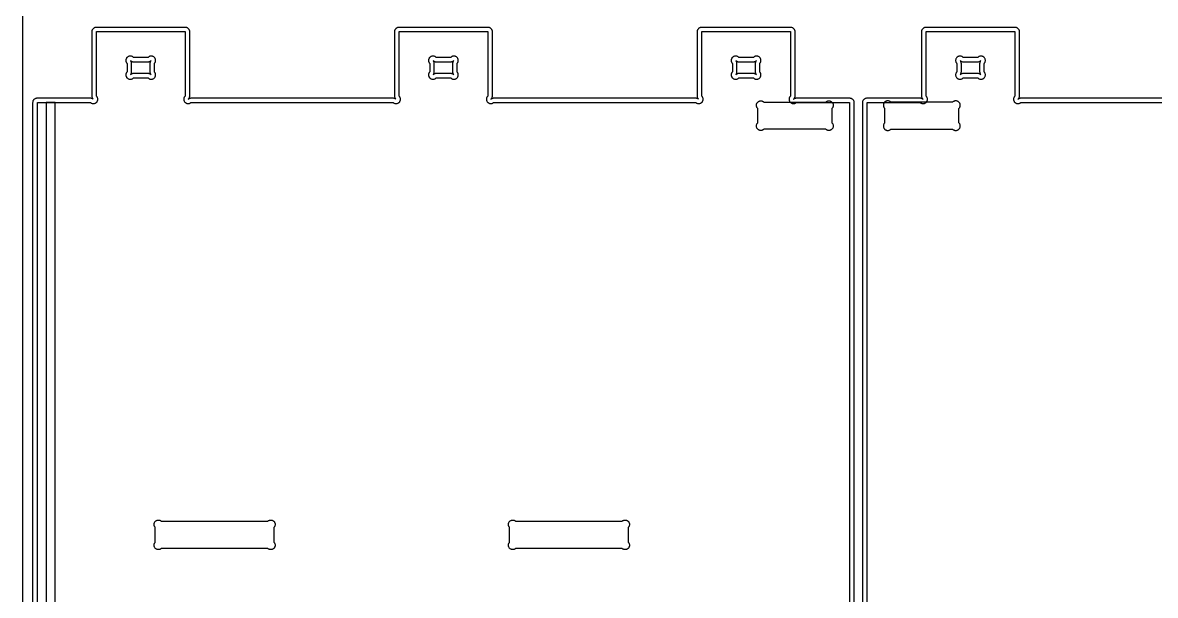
# Model space of a CAD drawing. Header units: millimetres. Extents: x 0 to 8220, y 0 to 2502.
# Drawn here: x 0 to 767, y 1558 to 1946 of the extents above; entities that cross this region are included whole.
import ezdxf

# ---------------------------------------------------------------- set-up
doc = ezdxf.new("R2010")
doc.units = ezdxf.units.MM
for name, color, linetype in [('CAJA_9_5MM', 3, 'Continuous'), ('CALADO_INTERIOR', 5, 'Continuous'), ('CORTE_EXT', 1, 'Continuous'), ('HOJA', 8, 'Continuous'), ('RANURA_8MM', 4, 'Continuous'), ('TRAYECTORIA_EXT_FRESA6', 11, 'Continuous'), ('TRAYECTORIA_INT_FRESA6', 150, 'Continuous')]:
    doc.layers.add(name, color=color, linetype=linetype)

msp = doc.modelspace()

# ---------------------------------------------------------------- linework, layer by layer
at = {"layer": 'CAJA_9_5MM'}
for points in [[(501.87, 1873.65), (501.64, 1873.48), (501.39, 1873.33), (501.12, 1873.2), (500.84, 1873.1), (500.56, 1873.03), (500.27, 1872.99), (499.97, 1872.97), (499.68, 1872.99), (499.39, 1873.03), (499.1, 1873.1), (498.82, 1873.2), (498.56, 1873.33), (498.3, 1873.48), (498.07, 1873.65), (497.85, 1873.85), (497.65, 1874.07), (497.48, 1874.3), (497.33, 1874.56), (497.2, 1874.82), (497.1, 1875.1), (497.03, 1875.39), (496.99, 1875.68), (496.97, 1875.97), (496.99, 1876.27), (497.03, 1876.56), (497.1, 1876.84), (497.2, 1877.12), (497.33, 1877.39), (497.48, 1877.64), (497.65, 1877.87), (497.85, 1878.09), (497.85, 1887.91), (497.65, 1888.13), (497.48, 1888.36), (497.33, 1888.61), (497.2, 1888.88), (497.1, 1889.16), (497.03, 1889.44), (496.99, 1889.73), (496.97, 1890.03), (496.99, 1890.32), (497.03, 1890.61), (497.1, 1890.9), (497.2, 1891.18), (497.33, 1891.44), (497.48, 1891.7), (497.65, 1891.93), (497.85, 1892.15), (498.07, 1892.35), (498.3, 1892.52), (498.56, 1892.67), (498.82, 1892.8), (499.1, 1892.9), (499.39, 1892.97), (499.68, 1893.01), (499.97, 1893.03), (500.27, 1893.01), (500.56, 1892.97), (500.84, 1892.9), (501.12, 1892.8), (501.39, 1892.67), (501.64, 1892.52), (501.87, 1892.35), (502.09, 1892.15), (543.91, 1892.15), (544.13, 1892.35), (544.36, 1892.52), (544.61, 1892.67), (544.88, 1892.8), (545.16, 1892.9), (545.44, 1892.97), (545.73, 1893.01), (546.03, 1893.03), (546.32, 1893.01), (546.61, 1892.97), (546.9, 1892.9), (547.18, 1892.8), (547.44, 1892.67), (547.7, 1892.52), (547.93, 1892.35), (548.15, 1892.15), (548.35, 1891.93), (548.52, 1891.7), (548.67, 1891.44), (548.8, 1891.18), (548.9, 1890.9), (548.97, 1890.61), (549.01, 1890.32), (549.03, 1890.03), (549.01, 1889.73), (548.97, 1889.44), (548.9, 1889.16), (548.8, 1888.88), (548.67, 1888.61), (548.52, 1888.36), (548.35, 1888.13), (548.15, 1887.91), (548.15, 1878.09), (548.35, 1877.87), (548.52, 1877.64), (548.67, 1877.39), (548.8, 1877.12), (548.9, 1876.84), (548.97, 1876.56), (549.01, 1876.27), (549.03, 1875.97), (549.01, 1875.68), (548.97, 1875.39), (548.9, 1875.1), (548.8, 1874.82), (548.67, 1874.56), (548.52, 1874.3), (548.35, 1874.07), (548.15, 1873.85), (547.93, 1873.65), (547.7, 1873.48), (547.44, 1873.33), (547.18, 1873.2), (546.9, 1873.1), (546.61, 1873.03), (546.32, 1872.99), (546.03, 1872.97), (545.73, 1872.99), (545.44, 1873.03), (545.16, 1873.1), (544.88, 1873.2), (544.61, 1873.33), (544.36, 1873.48), (544.13, 1873.65), (543.91, 1873.85), (502.09, 1873.85)], [(630.13, 1873.65), (630.36, 1873.48), (630.61, 1873.33), (630.88, 1873.2), (631.16, 1873.1), (631.44, 1873.03), (631.73, 1872.99), (632.03, 1872.97), (632.32, 1872.99), (632.61, 1873.03), (632.9, 1873.1), (633.18, 1873.2), (633.44, 1873.33), (633.7, 1873.48), (633.93, 1873.65), (634.15, 1873.85), (634.35, 1874.07), (634.52, 1874.3), (634.67, 1874.56), (634.8, 1874.82), (634.9, 1875.1), (634.97, 1875.39), (635.01, 1875.68), (635.03, 1875.97), (635.01, 1876.27), (634.97, 1876.56), (634.9, 1876.84), (634.8, 1877.12), (634.67, 1877.39), (634.52, 1877.64), (634.35, 1877.87), (634.15, 1878.09), (634.15, 1887.91), (634.35, 1888.13), (634.52, 1888.36), (634.67, 1888.61), (634.8, 1888.88), (634.9, 1889.16), (634.97, 1889.44), (635.01, 1889.73), (635.03, 1890.03), (635.01, 1890.32), (634.97, 1890.61), (634.9, 1890.9), (634.8, 1891.18), (634.67, 1891.44), (634.52, 1891.7), (634.35, 1891.93), (634.15, 1892.15), (633.93, 1892.35), (633.7, 1892.52), (633.44, 1892.67), (633.18, 1892.8), (632.9, 1892.9), (632.61, 1892.97), (632.32, 1893.01), (632.03, 1893.03), (631.73, 1893.01), (631.44, 1892.97), (631.16, 1892.9), (630.88, 1892.8), (630.61, 1892.67), (630.36, 1892.52), (630.13, 1892.35), (629.91, 1892.15), (588.09, 1892.15), (587.87, 1892.35), (587.64, 1892.52), (587.39, 1892.67), (587.12, 1892.8), (586.84, 1892.9), (586.56, 1892.97), (586.27, 1893.01), (585.97, 1893.03), (585.68, 1893.01), (585.39, 1892.97), (585.1, 1892.9), (584.82, 1892.8), (584.56, 1892.67), (584.3, 1892.52), (584.07, 1892.35), (583.85, 1892.15), (583.65, 1891.93), (583.48, 1891.7), (583.33, 1891.44), (583.2, 1891.18), (583.1, 1890.9), (583.03, 1890.61), (582.99, 1890.32), (582.97, 1890.03), (582.99, 1889.73), (583.03, 1889.44), (583.1, 1889.16), (583.2, 1888.88), (583.33, 1888.61), (583.48, 1888.36), (583.65, 1888.13), (583.85, 1887.91), (583.85, 1878.09), (583.65, 1877.87), (583.48, 1877.64), (583.33, 1877.39), (583.2, 1877.12), (583.1, 1876.84), (583.03, 1876.56), (582.99, 1876.27), (582.97, 1875.97), (582.99, 1875.68), (583.03, 1875.39), (583.1, 1875.1), (583.2, 1874.82), (583.33, 1874.56), (583.48, 1874.3), (583.65, 1874.07), (583.85, 1873.85), (584.07, 1873.65), (584.3, 1873.48), (584.56, 1873.33), (584.82, 1873.2), (585.1, 1873.1), (585.39, 1873.03), (585.68, 1872.99), (585.97, 1872.97), (586.27, 1872.99), (586.56, 1873.03), (586.84, 1873.1), (587.12, 1873.2), (587.39, 1873.33), (587.64, 1873.48), (587.87, 1873.65), (588.09, 1873.85), (629.91, 1873.85)], [(93.87, 1589.65), (93.64, 1589.48), (93.39, 1589.33), (93.12, 1589.2), (92.84, 1589.1), (92.56, 1589.03), (92.27, 1588.99), (91.97, 1588.97), (91.68, 1588.99), (91.39, 1589.03), (91.1, 1589.1), (90.82, 1589.2), (90.56, 1589.33), (90.3, 1589.48), (90.07, 1589.65), (89.85, 1589.85), (89.65, 1590.07), (89.48, 1590.3), (89.33, 1590.56), (89.2, 1590.82), (89.1, 1591.1), (89.03, 1591.39), (88.99, 1591.68), (88.97, 1591.97), (88.99, 1592.27), (89.03, 1592.56), (89.1, 1592.84), (89.2, 1593.12), (89.33, 1593.39), (89.48, 1593.64), (89.65, 1593.87), (89.85, 1594.09), (89.85, 1603.91), (89.65, 1604.13), (89.48, 1604.36), (89.33, 1604.61), (89.2, 1604.88), (89.1, 1605.16), (89.03, 1605.44), (88.99, 1605.73), (88.97, 1606.03), (88.99, 1606.32), (89.03, 1606.61), (89.1, 1606.9), (89.2, 1607.18), (89.33, 1607.44), (89.48, 1607.7), (89.65, 1607.93), (89.85, 1608.15), (90.07, 1608.35), (90.3, 1608.52), (90.56, 1608.67), (90.82, 1608.8), (91.1, 1608.9), (91.39, 1608.97), (91.68, 1609.01), (91.97, 1609.03), (92.27, 1609.01), (92.56, 1608.97), (92.84, 1608.9), (93.12, 1608.8), (93.39, 1608.67), (93.64, 1608.52), (93.87, 1608.35), (94.09, 1608.15), (165.91, 1608.15), (166.13, 1608.35), (166.36, 1608.52), (166.61, 1608.67), (166.88, 1608.8), (167.16, 1608.9), (167.44, 1608.97), (167.73, 1609.01), (168.03, 1609.03), (168.32, 1609.01), (168.61, 1608.97), (168.9, 1608.9), (169.18, 1608.8), (169.44, 1608.67), (169.7, 1608.52), (169.93, 1608.35), (170.15, 1608.15), (170.35, 1607.93), (170.52, 1607.7), (170.67, 1607.44), (170.8, 1607.18), (170.9, 1606.9), (170.97, 1606.61), (171.01, 1606.32), (171.03, 1606.03), (171.01, 1605.73), (170.97, 1605.44), (170.9, 1605.16), (170.8, 1604.88), (170.67, 1604.61), (170.52, 1604.36), (170.35, 1604.13), (170.15, 1603.91), (170.15, 1594.09), (170.35, 1593.87), (170.52, 1593.64), (170.67, 1593.39), (170.8, 1593.12), (170.9, 1592.84), (170.97, 1592.56), (171.01, 1592.27), (171.03, 1591.97), (171.01, 1591.68), (170.97, 1591.39), (170.9, 1591.1), (170.8, 1590.82), (170.67, 1590.56), (170.52, 1590.3), (170.35, 1590.07), (170.15, 1589.85), (169.93, 1589.65), (169.7, 1589.48), (169.44, 1589.33), (169.18, 1589.2), (168.9, 1589.1), (168.61, 1589.03), (168.32, 1588.99), (168.03, 1588.97), (167.73, 1588.99), (167.44, 1589.03), (167.16, 1589.1), (166.88, 1589.2), (166.61, 1589.33), (166.36, 1589.48), (166.13, 1589.65), (165.91, 1589.85), (94.09, 1589.85)], [(333.87, 1589.65), (333.64, 1589.48), (333.39, 1589.33), (333.12, 1589.2), (332.84, 1589.1), (332.56, 1589.03), (332.27, 1588.99), (331.97, 1588.97), (331.68, 1588.99), (331.39, 1589.03), (331.1, 1589.1), (330.82, 1589.2), (330.56, 1589.33), (330.3, 1589.48), (330.07, 1589.65), (329.85, 1589.85), (329.65, 1590.07), (329.48, 1590.3), (329.33, 1590.56), (329.2, 1590.82), (329.1, 1591.1), (329.03, 1591.39), (328.99, 1591.68), (328.97, 1591.97), (328.99, 1592.27), (329.03, 1592.56), (329.1, 1592.84), (329.2, 1593.12), (329.33, 1593.39), (329.48, 1593.64), (329.65, 1593.87), (329.85, 1594.09), (329.85, 1603.91), (329.65, 1604.13), (329.48, 1604.36), (329.33, 1604.61), (329.2, 1604.88), (329.1, 1605.16), (329.03, 1605.44), (328.99, 1605.73), (328.97, 1606.03), (328.99, 1606.32), (329.03, 1606.61), (329.1, 1606.9), (329.2, 1607.18), (329.33, 1607.44), (329.48, 1607.7), (329.65, 1607.93), (329.85, 1608.15), (330.07, 1608.35), (330.3, 1608.52), (330.56, 1608.67), (330.82, 1608.8), (331.1, 1608.9), (331.39, 1608.97), (331.68, 1609.01), (331.97, 1609.03), (332.27, 1609.01), (332.56, 1608.97), (332.84, 1608.9), (333.12, 1608.8), (333.39, 1608.67), (333.64, 1608.52), (333.87, 1608.35), (334.09, 1608.15), (405.91, 1608.15), (406.13, 1608.35), (406.36, 1608.52), (406.61, 1608.67), (406.88, 1608.8), (407.16, 1608.9), (407.44, 1608.97), (407.73, 1609.01), (408.03, 1609.03), (408.32, 1609.01), (408.61, 1608.97), (408.9, 1608.9), (409.18, 1608.8), (409.44, 1608.67), (409.7, 1608.52), (409.93, 1608.35), (410.15, 1608.15), (410.35, 1607.93), (410.52, 1607.7), (410.67, 1607.44), (410.8, 1607.18), (410.9, 1606.9), (410.97, 1606.61), (411.01, 1606.32), (411.03, 1606.03), (411.01, 1605.73), (410.97, 1605.44), (410.9, 1605.16), (410.8, 1604.88), (410.67, 1604.61), (410.52, 1604.36), (410.35, 1604.13), (410.15, 1603.91), (410.15, 1594.09), (410.35, 1593.87), (410.52, 1593.64), (410.67, 1593.39), (410.8, 1593.12), (410.9, 1592.84), (410.97, 1592.56), (411.01, 1592.27), (411.03, 1591.97), (411.01, 1591.68), (410.97, 1591.39), (410.9, 1591.1), (410.8, 1590.82), (410.67, 1590.56), (410.52, 1590.3), (410.35, 1590.07), (410.15, 1589.85), (409.93, 1589.65), (409.7, 1589.48), (409.44, 1589.33), (409.18, 1589.2), (408.9, 1589.1), (408.61, 1589.03), (408.32, 1588.99), (408.03, 1588.97), (407.73, 1588.99), (407.44, 1589.03), (407.16, 1589.1), (406.88, 1589.2), (406.61, 1589.33), (406.36, 1589.48), (406.13, 1589.65), (405.91, 1589.85), (334.09, 1589.85)]]:
    msp.add_lwpolyline(points, close=True, dxfattribs=at)
at = {"layer": 'CALADO_INTERIOR'}
for points in [[(87.95, 1907.75), (88.23, 1907.85), (88.49, 1907.98), (88.75, 1908.13), (88.98, 1908.3), (89.2, 1908.5), (89.4, 1908.72), (89.57, 1908.95), (89.72, 1909.21), (89.85, 1909.47), (89.95, 1909.75), (90.02, 1910.04), (90.06, 1910.33), (90.08, 1910.62), (90.06, 1910.92), (90.02, 1911.21), (89.95, 1911.49), (89.85, 1911.77), (89.72, 1912.04), (89.57, 1912.29), (89.4, 1912.52), (89.2, 1912.74), (89.2, 1918.26), (89.4, 1918.48), (89.57, 1918.71), (89.72, 1918.96), (89.85, 1919.23), (89.95, 1919.51), (90.02, 1919.79), (90.06, 1920.08), (90.08, 1920.38), (90.06, 1920.67), (90.02, 1920.96), (89.95, 1921.25), (89.85, 1921.53), (89.72, 1921.79), (89.57, 1922.05), (89.4, 1922.28), (89.2, 1922.5), (88.98, 1922.7), (88.75, 1922.87), (88.49, 1923.02), (88.23, 1923.15), (87.95, 1923.25), (87.66, 1923.32), (87.37, 1923.36), (87.08, 1923.38), (86.78, 1923.36), (86.49, 1923.32), (86.21, 1923.25), (85.93, 1923.15), (85.66, 1923.02), (85.41, 1922.87), (85.18, 1922.7), (84.96, 1922.5), (75.04, 1922.5), (74.82, 1922.7), (74.59, 1922.87), (74.34, 1923.02), (74.07, 1923.15), (73.79, 1923.25), (73.51, 1923.32), (73.22, 1923.36), (72.92, 1923.38), (72.63, 1923.36), (72.34, 1923.32), (72.05, 1923.25), (71.77, 1923.15), (71.51, 1923.02), (71.25, 1922.87), (71.02, 1922.7), (70.8, 1922.5), (70.6, 1922.28), (70.43, 1922.05), (70.28, 1921.79), (70.15, 1921.53), (70.05, 1921.25), (69.98, 1920.96), (69.94, 1920.67), (69.92, 1920.38), (69.94, 1920.08), (69.98, 1919.79), (70.05, 1919.51), (70.15, 1919.23), (70.28, 1918.96), (70.43, 1918.71), (70.6, 1918.48), (70.8, 1918.26), (70.8, 1912.74), (70.6, 1912.52), (70.43, 1912.29), (70.28, 1912.04), (70.15, 1911.77), (70.05, 1911.49), (69.98, 1911.21), (69.94, 1910.92), (69.92, 1910.62), (69.94, 1910.33), (69.98, 1910.04), (70.05, 1909.75), (70.15, 1909.47), (70.28, 1909.21), (70.43, 1908.95), (70.6, 1908.72), (70.8, 1908.5), (71.02, 1908.3), (71.25, 1908.13), (71.51, 1907.98), (71.77, 1907.85), (72.05, 1907.75), (72.34, 1907.68), (72.63, 1907.64), (72.92, 1907.62), (73.22, 1907.64), (73.51, 1907.68), (73.79, 1907.75), (74.07, 1907.85), (74.34, 1907.98), (74.59, 1908.13), (74.82, 1908.3), (75.04, 1908.5), (84.96, 1908.5), (85.18, 1908.3), (85.41, 1908.13), (85.66, 1907.98), (85.93, 1907.85), (86.21, 1907.75), (86.49, 1907.68), (86.78, 1907.64), (87.08, 1907.62), (87.37, 1907.64), (87.66, 1907.68)], [(291.21, 1907.75), (291.49, 1907.68), (291.78, 1907.64), (292.08, 1907.62), (292.37, 1907.64), (292.66, 1907.68), (292.95, 1907.75), (293.23, 1907.85), (293.49, 1907.98), (293.75, 1908.13), (293.98, 1908.3), (294.2, 1908.5), (294.4, 1908.72), (294.57, 1908.95), (294.72, 1909.21), (294.85, 1909.47), (294.95, 1909.75), (295.02, 1910.04), (295.06, 1910.33), (295.08, 1910.62), (295.06, 1910.92), (295.02, 1911.21), (294.95, 1911.49), (294.85, 1911.77), (294.72, 1912.04), (294.57, 1912.29), (294.4, 1912.52), (294.2, 1912.74), (294.2, 1918.26), (294.4, 1918.48), (294.57, 1918.71), (294.72, 1918.96), (294.85, 1919.23), (294.95, 1919.51), (295.02, 1919.79), (295.06, 1920.08), (295.08, 1920.38), (295.06, 1920.67), (295.02, 1920.96), (294.95, 1921.25), (294.85, 1921.53), (294.72, 1921.79), (294.57, 1922.05), (294.4, 1922.28), (294.2, 1922.5), (293.98, 1922.7), (293.75, 1922.87), (293.49, 1923.02), (293.23, 1923.15), (292.95, 1923.25), (292.66, 1923.32), (292.37, 1923.36), (292.08, 1923.38), (291.78, 1923.36), (291.49, 1923.32), (291.21, 1923.25), (290.93, 1923.15), (290.66, 1923.02), (290.41, 1922.87), (290.18, 1922.7), (289.96, 1922.5), (280.04, 1922.5), (279.82, 1922.7), (279.59, 1922.87), (279.34, 1923.02), (279.07, 1923.15), (278.79, 1923.25), (278.51, 1923.32), (278.22, 1923.36), (277.92, 1923.38), (277.63, 1923.36), (277.34, 1923.32), (277.05, 1923.25), (276.77, 1923.15), (276.51, 1923.02), (276.25, 1922.87), (276.02, 1922.7), (275.8, 1922.5), (275.6, 1922.28), (275.43, 1922.05), (275.28, 1921.79), (275.15, 1921.53), (275.05, 1921.25), (274.98, 1920.96), (274.94, 1920.67), (274.92, 1920.38), (274.94, 1920.08), (274.98, 1919.79), (275.05, 1919.51), (275.15, 1919.23), (275.28, 1918.96), (275.43, 1918.71), (275.6, 1918.48), (275.8, 1918.26), (275.8, 1912.74), (275.6, 1912.52), (275.43, 1912.29), (275.28, 1912.04), (275.15, 1911.77), (275.05, 1911.49), (274.98, 1911.21), (274.94, 1910.92), (274.92, 1910.62), (274.94, 1910.33), (274.98, 1910.04), (275.05, 1909.75), (275.15, 1909.47), (275.28, 1909.21), (275.43, 1908.95), (275.6, 1908.72), (275.8, 1908.5), (276.02, 1908.3), (276.25, 1908.13), (276.51, 1907.98), (276.77, 1907.85), (277.05, 1907.75), (277.34, 1907.68), (277.63, 1907.64), (277.92, 1907.62), (278.22, 1907.64), (278.51, 1907.68), (278.79, 1907.75), (279.07, 1907.85), (279.34, 1907.98), (279.59, 1908.13), (279.82, 1908.3), (280.04, 1908.5), (289.96, 1908.5), (290.18, 1908.3), (290.41, 1908.13), (290.66, 1907.98), (290.93, 1907.85)], [(485.04, 1908.5), (494.96, 1908.5), (495.18, 1908.3), (495.41, 1908.13), (495.66, 1907.98), (495.93, 1907.85), (496.21, 1907.75), (496.49, 1907.68), (496.78, 1907.64), (497.08, 1907.62), (497.37, 1907.64), (497.66, 1907.68), (497.95, 1907.75), (498.23, 1907.85), (498.49, 1907.98), (498.75, 1908.13), (498.98, 1908.3), (499.2, 1908.5), (499.4, 1908.72), (499.57, 1908.95), (499.72, 1909.21), (499.85, 1909.47), (499.95, 1909.75), (500.02, 1910.04), (500.06, 1910.33), (500.08, 1910.62), (500.06, 1910.92), (500.02, 1911.21), (499.95, 1911.49), (499.85, 1911.77), (499.72, 1912.04), (499.57, 1912.29), (499.4, 1912.52), (499.2, 1912.74), (499.2, 1918.26), (499.4, 1918.48), (499.57, 1918.71), (499.72, 1918.96), (499.85, 1919.23), (499.95, 1919.51), (500.02, 1919.79), (500.06, 1920.08), (500.08, 1920.38), (500.06, 1920.67), (500.02, 1920.96), (499.95, 1921.25), (499.85, 1921.53), (499.72, 1921.79), (499.57, 1922.05), (499.4, 1922.28), (499.2, 1922.5), (498.98, 1922.7), (498.75, 1922.87), (498.49, 1923.02), (498.23, 1923.15), (497.95, 1923.25), (497.66, 1923.32), (497.37, 1923.36), (497.08, 1923.38), (496.78, 1923.36), (496.49, 1923.32), (496.21, 1923.25), (495.93, 1923.15), (495.66, 1923.02), (495.41, 1922.87), (495.18, 1922.7), (494.96, 1922.5), (485.04, 1922.5), (484.82, 1922.7), (484.59, 1922.87), (484.34, 1923.02), (484.07, 1923.15), (483.79, 1923.25), (483.51, 1923.32), (483.22, 1923.36), (482.92, 1923.38), (482.63, 1923.36), (482.34, 1923.32), (482.05, 1923.25), (481.77, 1923.15), (481.51, 1923.02), (481.25, 1922.87), (481.02, 1922.7), (480.8, 1922.5), (480.6, 1922.28), (480.43, 1922.05), (480.28, 1921.79), (480.15, 1921.53), (480.05, 1921.25), (479.98, 1920.96), (479.94, 1920.67), (479.92, 1920.38), (479.94, 1920.08), (479.98, 1919.79), (480.05, 1919.51), (480.15, 1919.23), (480.28, 1918.96), (480.43, 1918.71), (480.6, 1918.48), (480.8, 1918.26), (480.8, 1912.74), (480.6, 1912.52), (480.43, 1912.29), (480.28, 1912.04), (480.15, 1911.77), (480.05, 1911.49), (479.98, 1911.21), (479.94, 1910.92), (479.92, 1910.62), (479.94, 1910.33), (479.98, 1910.04), (480.05, 1909.75), (480.15, 1909.47), (480.28, 1909.21), (480.43, 1908.95), (480.6, 1908.72), (480.8, 1908.5), (481.02, 1908.3), (481.25, 1908.13), (481.51, 1907.98), (481.77, 1907.85), (482.05, 1907.75), (482.34, 1907.68), (482.63, 1907.64), (482.92, 1907.62), (483.22, 1907.64), (483.51, 1907.68), (483.79, 1907.75), (484.07, 1907.85), (484.34, 1907.98), (484.59, 1908.13), (484.82, 1908.3)], [(649.95, 1907.75), (650.23, 1907.85), (650.49, 1907.98), (650.75, 1908.13), (650.98, 1908.3), (651.2, 1908.5), (651.4, 1908.72), (651.57, 1908.95), (651.72, 1909.21), (651.85, 1909.47), (651.95, 1909.75), (652.02, 1910.04), (652.06, 1910.33), (652.08, 1910.62), (652.06, 1910.92), (652.02, 1911.21), (651.95, 1911.49), (651.85, 1911.77), (651.72, 1912.04), (651.57, 1912.29), (651.4, 1912.52), (651.2, 1912.74), (651.2, 1918.26), (651.4, 1918.48), (651.57, 1918.71), (651.72, 1918.96), (651.85, 1919.23), (651.95, 1919.51), (652.02, 1919.79), (652.06, 1920.08), (652.08, 1920.38), (652.06, 1920.67), (652.02, 1920.96), (651.95, 1921.25), (651.85, 1921.53), (651.72, 1921.79), (651.57, 1922.05), (651.4, 1922.28), (651.2, 1922.5), (650.98, 1922.7), (650.75, 1922.87), (650.49, 1923.02), (650.23, 1923.15), (649.95, 1923.25), (649.66, 1923.32), (649.37, 1923.36), (649.08, 1923.38), (648.78, 1923.36), (648.49, 1923.32), (648.21, 1923.25), (647.93, 1923.15), (647.66, 1923.02), (647.41, 1922.87), (647.18, 1922.7), (646.96, 1922.5), (637.04, 1922.5), (636.82, 1922.7), (636.59, 1922.87), (636.34, 1923.02), (636.07, 1923.15), (635.79, 1923.25), (635.51, 1923.32), (635.22, 1923.36), (634.92, 1923.38), (634.63, 1923.36), (634.34, 1923.32), (634.05, 1923.25), (633.77, 1923.15), (633.51, 1923.02), (633.25, 1922.87), (633.02, 1922.7), (632.8, 1922.5), (632.6, 1922.28), (632.43, 1922.05), (632.28, 1921.79), (632.15, 1921.53), (632.05, 1921.25), (631.98, 1920.96), (631.94, 1920.67), (631.92, 1920.38), (631.94, 1920.08), (631.98, 1919.79), (632.05, 1919.51), (632.15, 1919.23), (632.28, 1918.96), (632.43, 1918.71), (632.6, 1918.48), (632.8, 1918.26), (632.8, 1912.74), (632.6, 1912.52), (632.43, 1912.29), (632.28, 1912.04), (632.15, 1911.77), (632.05, 1911.49), (631.98, 1911.21), (631.94, 1910.92), (631.92, 1910.62), (631.94, 1910.33), (631.98, 1910.04), (632.05, 1909.75), (632.15, 1909.47), (632.28, 1909.21), (632.43, 1908.95), (632.6, 1908.72), (632.8, 1908.5), (633.02, 1908.3), (633.25, 1908.13), (633.51, 1907.98), (633.77, 1907.85), (634.05, 1907.75), (634.34, 1907.68), (634.63, 1907.64), (634.92, 1907.62), (635.22, 1907.64), (635.51, 1907.68), (635.79, 1907.75), (636.07, 1907.85), (636.34, 1907.98), (636.59, 1908.13), (636.82, 1908.3), (637.04, 1908.5), (646.96, 1908.5), (647.18, 1908.3), (647.41, 1908.13), (647.66, 1907.98), (647.93, 1907.85), (648.21, 1907.75), (648.49, 1907.68), (648.78, 1907.64), (649.08, 1907.62), (649.37, 1907.64), (649.66, 1907.68)]]:
    msp.add_lwpolyline(points, close=True, dxfattribs=at)
at = {"layer": 'CORTE_EXT'}
for points in [[(10, 58), (10, 1892), (45.76, 1892), (45.98, 1891.8), (46.21, 1891.63), (46.46, 1891.48), (46.73, 1891.35), (47.01, 1891.25), (47.29, 1891.18), (47.58, 1891.14), (47.88, 1891.12), (48.17, 1891.14), (48.46, 1891.18), (48.75, 1891.25), (49.03, 1891.35), (49.29, 1891.48), (49.55, 1891.63), (49.78, 1891.8), (50, 1892), (50.2, 1892.22), (50.37, 1892.45), (50.52, 1892.71), (50.65, 1892.97), (50.75, 1893.25), (50.82, 1893.54), (50.86, 1893.83), (50.88, 1894.12), (50.86, 1894.42), (50.82, 1894.71), (50.75, 1894.99), (50.65, 1895.27), (50.52, 1895.54), (50.37, 1895.79), (50.2, 1896.02), (50, 1896.24), (50, 1940), (110, 1940), (110, 1896.24), (109.8, 1896.02), (109.63, 1895.79), (109.48, 1895.54), (109.35, 1895.27), (109.25, 1894.99), (109.18, 1894.71), (109.14, 1894.42), (109.12, 1894.12), (109.14, 1893.83), (109.18, 1893.54), (109.25, 1893.25), (109.35, 1892.97), (109.48, 1892.71), (109.63, 1892.45), (109.8, 1892.22), (110, 1892), (110.22, 1891.8), (110.45, 1891.63), (110.71, 1891.48), (110.97, 1891.35), (111.25, 1891.25), (111.54, 1891.18), (111.83, 1891.14), (112.12, 1891.12), (112.42, 1891.14), (112.71, 1891.18), (112.99, 1891.25), (113.27, 1891.35), (113.54, 1891.48), (113.79, 1891.63), (114.02, 1891.8), (114.24, 1892), (250.76, 1892), (250.98, 1891.8), (251.21, 1891.63), (251.46, 1891.48), (251.73, 1891.35), (252.01, 1891.25), (252.29, 1891.18), (252.58, 1891.14), (252.88, 1891.12), (253.17, 1891.14), (253.46, 1891.18), (253.75, 1891.25), (254.03, 1891.35), (254.29, 1891.48), (254.55, 1891.63), (254.78, 1891.8), (255, 1892), (255.2, 1892.22), (255.37, 1892.45), (255.52, 1892.71), (255.65, 1892.97), (255.75, 1893.25), (255.82, 1893.54), (255.86, 1893.83), (255.88, 1894.12), (255.86, 1894.42), (255.82, 1894.71), (255.75, 1894.99), (255.65, 1895.27), (255.52, 1895.54), (255.37, 1895.79), (255.2, 1896.02), (255, 1896.24), (255, 1940), (315, 1940), (315, 1896.24), (314.8, 1896.02), (314.63, 1895.79), (314.48, 1895.54), (314.35, 1895.27), (314.25, 1894.99), (314.18, 1894.71), (314.14, 1894.42), (314.12, 1894.12), (314.14, 1893.83), (314.18, 1893.54), (314.25, 1893.25), (314.35, 1892.97), (314.48, 1892.71), (314.63, 1892.45), (314.8, 1892.22), (315, 1892), (315.22, 1891.8), (315.45, 1891.63), (315.71, 1891.48), (315.97, 1891.35), (316.25, 1891.25), (316.54, 1891.18), (316.83, 1891.14), (317.12, 1891.12), (317.42, 1891.14), (317.71, 1891.18), (317.99, 1891.25), (318.27, 1891.35), (318.54, 1891.48), (318.79, 1891.63), (319.02, 1891.8), (319.24, 1892), (455.76, 1892), (455.98, 1891.8), (456.21, 1891.63), (456.46, 1891.48), (456.73, 1891.35), (457.01, 1891.25), (457.29, 1891.18), (457.58, 1891.14), (457.88, 1891.12), (458.17, 1891.14), (458.46, 1891.18), (458.75, 1891.25), (459.03, 1891.35), (459.29, 1891.48), (459.55, 1891.63), (459.78, 1891.8), (460, 1892), (460.2, 1892.22), (460.37, 1892.45), (460.52, 1892.71), (460.65, 1892.97), (460.75, 1893.25), (460.82, 1893.54), (460.86, 1893.83), (460.88, 1894.12), (460.86, 1894.42), (460.82, 1894.71), (460.75, 1894.99), (460.65, 1895.27), (460.52, 1895.54), (460.37, 1895.79), (460.2, 1896.02), (460, 1896.24), (460, 1940), (520, 1940), (520, 1896.24), (519.8, 1896.02), (519.63, 1895.79), (519.48, 1895.54), (519.35, 1895.27), (519.25, 1894.99), (519.18, 1894.71), (519.14, 1894.42), (519.12, 1894.12), (519.14, 1893.83), (519.18, 1893.54), (519.25, 1893.25), (519.35, 1892.97), (519.48, 1892.71), (519.63, 1892.45), (519.8, 1892.22), (520, 1892), (520.22, 1891.8), (520.45, 1891.63), (520.71, 1891.48), (520.97, 1891.35), (521.25, 1891.25), (521.54, 1891.18), (521.83, 1891.14), (522.12, 1891.12), (522.42, 1891.14), (522.71, 1891.18), (522.99, 1891.25), (523.27, 1891.35), (523.54, 1891.48), (523.79, 1891.63), (524.02, 1891.8), (524.24, 1892), (560, 1892), (560, 58)], [(572, 58), (572, 1892), (607.76, 1892), (607.98, 1891.8), (608.21, 1891.63), (608.46, 1891.48), (608.73, 1891.35), (609.01, 1891.25), (609.29, 1891.18), (609.58, 1891.14), (609.88, 1891.12), (610.17, 1891.14), (610.46, 1891.18), (610.75, 1891.25), (611.03, 1891.35), (611.29, 1891.48), (611.55, 1891.63), (611.78, 1891.8), (612, 1892), (612.2, 1892.22), (612.37, 1892.45), (612.52, 1892.71), (612.65, 1892.97), (612.75, 1893.25), (612.82, 1893.54), (612.86, 1893.83), (612.88, 1894.12), (612.86, 1894.42), (612.82, 1894.71), (612.75, 1894.99), (612.65, 1895.27), (612.52, 1895.54), (612.37, 1895.79), (612.2, 1896.02), (612, 1896.24), (612, 1940), (672, 1940), (672, 1896.24), (671.8, 1896.02), (671.63, 1895.79), (671.48, 1895.54), (671.35, 1895.27), (671.25, 1894.99), (671.18, 1894.71), (671.14, 1894.42), (671.12, 1894.12), (671.14, 1893.83), (671.18, 1893.54), (671.25, 1893.25), (671.35, 1892.97), (671.48, 1892.71), (671.63, 1892.45), (671.8, 1892.22), (672, 1892), (672.22, 1891.8), (672.45, 1891.63), (672.71, 1891.48), (672.97, 1891.35), (673.25, 1891.25), (673.54, 1891.18), (673.83, 1891.14), (674.12, 1891.12), (674.42, 1891.14), (674.71, 1891.18), (674.99, 1891.25), (675.27, 1891.35), (675.54, 1891.48), (675.79, 1891.63), (676.02, 1891.8), (676.24, 1892), (812.76, 1892)]]:
    msp.add_lwpolyline(points, dxfattribs=at)
at = {"layer": 'HOJA'}
msp.add_lwpolyline([(0, 0), (1220, 0), (1220, 2440), (0, 2440)], close=True, dxfattribs=at)
at = {"layer": 'RANURA_8MM'}
msp.add_lwpolyline([(22, 58), (22, 1892), (16, 1892), (16, 58)], close=True, dxfattribs=at)
at = {"layer": 'TRAYECTORIA_EXT_FRESA6'}
for points in [[(7, 58), (7, 1892), (7.01, 1892.29), (7.06, 1892.59), (7.13, 1892.87), (7.23, 1893.15), (7.35, 1893.41), (7.51, 1893.67), (7.68, 1893.9), (7.88, 1894.12), (8.1, 1894.32), (8.33, 1894.49), (8.59, 1894.65), (8.85, 1894.77), (9.13, 1894.87), (9.41, 1894.94), (9.71, 1894.99), (10, 1895), (45.76, 1895), (46.03, 1894.99), (46.31, 1894.95), (46.58, 1894.89), (46.84, 1894.8), (47.09, 1894.69), (47.33, 1894.55), (47.56, 1894.4), (47.77, 1894.22), (47.83, 1894.17), (47.78, 1894.23), (47.6, 1894.44), (47.45, 1894.67), (47.31, 1894.91), (47.2, 1895.16), (47.11, 1895.42), (47.05, 1895.69), (47.01, 1895.97), (47, 1896.24), (47, 1940), (47.01, 1940.29), (47.06, 1940.59), (47.13, 1940.87), (47.23, 1941.15), (47.35, 1941.41), (47.51, 1941.67), (47.68, 1941.9), (47.88, 1942.12), (48.1, 1942.32), (48.33, 1942.49), (48.59, 1942.65), (48.85, 1942.77), (49.13, 1942.87), (49.41, 1942.94), (49.71, 1942.99), (50, 1943), (110, 1943), (110.29, 1942.99), (110.59, 1942.94), (110.87, 1942.87), (111.15, 1942.77), (111.41, 1942.65), (111.67, 1942.49), (111.9, 1942.32), (112.12, 1942.12), (112.32, 1941.9), (112.49, 1941.67), (112.65, 1941.41), (112.77, 1941.15), (112.87, 1940.87), (112.94, 1940.59), (112.99, 1940.29), (113, 1940), (113, 1896.24), (112.99, 1895.97), (112.95, 1895.69), (112.89, 1895.42), (112.8, 1895.16), (112.69, 1894.91), (112.55, 1894.67), (112.4, 1894.44), (112.22, 1894.23), (112.17, 1894.17), (112.23, 1894.22), (112.44, 1894.4), (112.67, 1894.55), (112.91, 1894.69), (113.16, 1894.8), (113.42, 1894.89), (113.69, 1894.95), (113.97, 1894.99), (114.24, 1895), (250.76, 1895), (251.03, 1894.99), (251.31, 1894.95), (251.58, 1894.89), (251.84, 1894.8), (252.09, 1894.69), (252.33, 1894.55), (252.56, 1894.4), (252.77, 1894.22), (252.83, 1894.17), (252.78, 1894.23), (252.6, 1894.44), (252.45, 1894.67), (252.31, 1894.91), (252.2, 1895.16), (252.11, 1895.42), (252.05, 1895.69), (252.01, 1895.97), (252, 1896.24), (252, 1940), (252.01, 1940.29), (252.06, 1940.59), (252.13, 1940.87), (252.23, 1941.15), (252.35, 1941.41), (252.51, 1941.67), (252.68, 1941.9), (252.88, 1942.12), (253.1, 1942.32), (253.33, 1942.49), (253.59, 1942.65), (253.85, 1942.77), (254.13, 1942.87), (254.41, 1942.94), (254.71, 1942.99), (255, 1943), (315, 1943), (315.29, 1942.99), (315.59, 1942.94), (315.87, 1942.87), (316.15, 1942.77), (316.41, 1942.65), (316.67, 1942.49), (316.9, 1942.32), (317.12, 1942.12), (317.32, 1941.9), (317.49, 1941.67), (317.65, 1941.41), (317.77, 1941.15), (317.87, 1940.87), (317.94, 1940.59), (317.99, 1940.29), (318, 1940), (318, 1896.24), (317.99, 1895.97), (317.95, 1895.69), (317.89, 1895.42), (317.8, 1895.16), (317.69, 1894.91), (317.55, 1894.67), (317.4, 1894.44), (317.22, 1894.23), (317.17, 1894.17), (317.23, 1894.22), (317.44, 1894.4), (317.67, 1894.55), (317.91, 1894.69), (318.16, 1894.8), (318.42, 1894.89), (318.69, 1894.95), (318.97, 1894.99), (319.24, 1895), (455.76, 1895), (456.03, 1894.99), (456.31, 1894.95), (456.58, 1894.89), (456.84, 1894.8), (457.09, 1894.69), (457.33, 1894.55), (457.56, 1894.4), (457.77, 1894.22), (457.83, 1894.17), (457.78, 1894.23), (457.6, 1894.44), (457.45, 1894.67), (457.31, 1894.91), (457.2, 1895.16), (457.11, 1895.42), (457.05, 1895.69), (457.01, 1895.97), (457, 1896.24), (457, 1940), (457.01, 1940.29), (457.06, 1940.59), (457.13, 1940.87), (457.23, 1941.15), (457.35, 1941.41), (457.51, 1941.67), (457.68, 1941.9), (457.88, 1942.12), (458.1, 1942.32), (458.33, 1942.49), (458.59, 1942.65), (458.85, 1942.77), (459.13, 1942.87), (459.41, 1942.94), (459.71, 1942.99), (460, 1943), (520, 1943), (520.29, 1942.99), (520.59, 1942.94), (520.87, 1942.87), (521.15, 1942.77), (521.41, 1942.65), (521.67, 1942.49), (521.9, 1942.32), (522.12, 1942.12), (522.32, 1941.9), (522.49, 1941.67), (522.65, 1941.41), (522.77, 1941.15), (522.87, 1940.87), (522.94, 1940.59), (522.99, 1940.29), (523, 1940), (523, 1896.24), (522.98, 1895.93), (522.93, 1895.62), (522.85, 1895.31), (522.74, 1895.02), (522.59, 1894.74), (522.42, 1894.47), (522.22, 1894.23), (522.17, 1894.17), (522.23, 1894.22), (522.44, 1894.4), (522.67, 1894.55), (522.91, 1894.69), (523.16, 1894.8), (523.42, 1894.89), (523.69, 1894.95), (523.97, 1894.99), (524.24, 1895), (560, 1895), (560.29, 1894.99), (560.59, 1894.94), (560.87, 1894.87), (561.15, 1894.77), (561.41, 1894.65), (561.67, 1894.49), (561.9, 1894.32), (562.12, 1894.12), (562.32, 1893.9), (562.49, 1893.67), (562.65, 1893.41), (562.77, 1893.15), (562.87, 1892.87), (562.94, 1892.59), (562.99, 1892.29), (563, 1892), (563, 58)], [(569, 58), (569, 1892), (569.01, 1892.29), (569.06, 1892.59), (569.13, 1892.87), (569.23, 1893.15), (569.35, 1893.41), (569.51, 1893.67), (569.68, 1893.9), (569.88, 1894.12), (570.1, 1894.32), (570.33, 1894.49), (570.59, 1894.65), (570.85, 1894.77), (571.13, 1894.87), (571.41, 1894.94), (571.71, 1894.99), (572, 1895), (607.76, 1895), (608.03, 1894.99), (608.31, 1894.95), (608.58, 1894.89), (608.84, 1894.8), (609.09, 1894.69), (609.33, 1894.55), (609.56, 1894.4), (609.77, 1894.22), (609.83, 1894.17), (609.78, 1894.23), (609.6, 1894.44), (609.45, 1894.67), (609.31, 1894.91), (609.2, 1895.16), (609.11, 1895.42), (609.05, 1895.69), (609.01, 1895.97), (609, 1896.24), (609, 1940), (609.01, 1940.29), (609.06, 1940.59), (609.13, 1940.87), (609.23, 1941.15), (609.35, 1941.41), (609.51, 1941.67), (609.68, 1941.9), (609.88, 1942.12), (610.1, 1942.32), (610.33, 1942.49), (610.59, 1942.65), (610.85, 1942.77), (611.13, 1942.87), (611.41, 1942.94), (611.71, 1942.99), (612, 1943), (672, 1943), (672.29, 1942.99), (672.59, 1942.94), (672.87, 1942.87), (673.15, 1942.77), (673.41, 1942.65), (673.67, 1942.49), (673.9, 1942.32), (674.12, 1942.12), (674.32, 1941.9), (674.49, 1941.67), (674.65, 1941.41), (674.77, 1941.15), (674.87, 1940.87), (674.94, 1940.59), (674.99, 1940.29), (675, 1940), (675, 1896.24), (674.99, 1895.97), (674.95, 1895.69), (674.89, 1895.42), (674.8, 1895.16), (674.69, 1894.91), (674.55, 1894.67), (674.4, 1894.44), (674.22, 1894.23), (674.17, 1894.17), (674.23, 1894.22), (674.44, 1894.4), (674.67, 1894.55), (674.91, 1894.69), (675.16, 1894.8), (675.42, 1894.89), (675.69, 1894.95), (675.97, 1894.99), (676.24, 1895), (812.76, 1895)]]:
    msp.add_lwpolyline(points, dxfattribs=at)
at = {"layer": 'TRAYECTORIA_INT_FRESA6'}
for points in [[(72.97, 1910.67), (73.02, 1910.73), (73.2, 1910.94), (73.35, 1911.17), (73.49, 1911.41), (73.6, 1911.66), (73.69, 1911.92), (73.75, 1912.19), (73.79, 1912.47), (73.8, 1912.74), (73.8, 1918.26), (73.79, 1918.53), (73.75, 1918.81), (73.69, 1919.08), (73.6, 1919.34), (73.49, 1919.59), (73.35, 1919.83), (73.2, 1920.06), (73.02, 1920.27), (72.97, 1920.33), (73.03, 1920.28), (73.24, 1920.1), (73.47, 1919.95), (73.71, 1919.81), (73.96, 1919.7), (74.22, 1919.61), (74.49, 1919.55), (74.77, 1919.51), (75.04, 1919.5), (84.96, 1919.5), (85.23, 1919.51), (85.51, 1919.55), (85.78, 1919.61), (86.04, 1919.7), (86.29, 1919.81), (86.53, 1919.95), (86.76, 1920.1), (86.97, 1920.28), (87.03, 1920.33), (86.98, 1920.27), (86.8, 1920.06), (86.65, 1919.83), (86.51, 1919.59), (86.4, 1919.34), (86.31, 1919.08), (86.25, 1918.81), (86.21, 1918.53), (86.2, 1918.26), (86.2, 1912.74), (86.21, 1912.47), (86.25, 1912.19), (86.31, 1911.92), (86.4, 1911.66), (86.51, 1911.41), (86.65, 1911.17), (86.8, 1910.94), (86.98, 1910.73), (87.03, 1910.67), (86.97, 1910.72), (86.76, 1910.9), (86.53, 1911.05), (86.29, 1911.19), (86.04, 1911.3), (85.78, 1911.39), (85.51, 1911.45), (85.23, 1911.49), (84.96, 1911.5), (75.04, 1911.5), (74.77, 1911.49), (74.49, 1911.45), (74.22, 1911.39), (73.96, 1911.3), (73.71, 1911.19), (73.47, 1911.05), (73.24, 1910.9), (73.03, 1910.72)], [(277.97, 1910.67), (278.02, 1910.73), (278.2, 1910.94), (278.35, 1911.17), (278.49, 1911.41), (278.6, 1911.66), (278.69, 1911.92), (278.75, 1912.19), (278.79, 1912.47), (278.8, 1912.74), (278.8, 1918.26), (278.79, 1918.53), (278.75, 1918.81), (278.69, 1919.08), (278.6, 1919.34), (278.49, 1919.59), (278.35, 1919.83), (278.2, 1920.06), (278.02, 1920.27), (277.97, 1920.33), (278.03, 1920.28), (278.24, 1920.1), (278.47, 1919.95), (278.71, 1919.81), (278.96, 1919.7), (279.22, 1919.61), (279.49, 1919.55), (279.77, 1919.51), (280.04, 1919.5), (289.96, 1919.5), (290.23, 1919.51), (290.51, 1919.55), (290.78, 1919.61), (291.04, 1919.7), (291.29, 1919.81), (291.53, 1919.95), (291.76, 1920.1), (291.97, 1920.28), (292.03, 1920.33), (291.98, 1920.27), (291.8, 1920.06), (291.65, 1919.83), (291.51, 1919.59), (291.4, 1919.34), (291.31, 1919.08), (291.25, 1918.81), (291.21, 1918.53), (291.2, 1918.26), (291.2, 1912.74), (291.21, 1912.47), (291.25, 1912.19), (291.31, 1911.92), (291.4, 1911.66), (291.51, 1911.41), (291.65, 1911.17), (291.8, 1910.94), (291.98, 1910.73), (292.03, 1910.67), (291.97, 1910.72), (291.76, 1910.9), (291.53, 1911.05), (291.29, 1911.19), (291.04, 1911.3), (290.78, 1911.39), (290.51, 1911.45), (290.23, 1911.49), (289.96, 1911.5), (280.04, 1911.5), (279.77, 1911.49), (279.49, 1911.45), (279.22, 1911.39), (278.96, 1911.3), (278.71, 1911.19), (278.47, 1911.05), (278.24, 1910.9), (278.03, 1910.72)], [(482.97, 1910.67), (483.02, 1910.73), (483.2, 1910.94), (483.35, 1911.17), (483.49, 1911.41), (483.6, 1911.66), (483.69, 1911.92), (483.75, 1912.19), (483.79, 1912.47), (483.8, 1912.74), (483.8, 1918.26), (483.79, 1918.53), (483.75, 1918.81), (483.69, 1919.08), (483.6, 1919.34), (483.49, 1919.59), (483.35, 1919.83), (483.2, 1920.06), (483.02, 1920.27), (482.97, 1920.33), (483.03, 1920.28), (483.24, 1920.1), (483.47, 1919.95), (483.71, 1919.81), (483.96, 1919.7), (484.22, 1919.61), (484.49, 1919.55), (484.77, 1919.51), (485.04, 1919.5), (494.96, 1919.5), (495.23, 1919.51), (495.51, 1919.55), (495.78, 1919.61), (496.04, 1919.7), (496.29, 1919.81), (496.53, 1919.95), (496.76, 1920.1), (496.97, 1920.28), (497.03, 1920.33), (496.98, 1920.27), (496.8, 1920.06), (496.65, 1919.83), (496.51, 1919.59), (496.4, 1919.34), (496.31, 1919.08), (496.25, 1918.81), (496.21, 1918.53), (496.2, 1918.26), (496.2, 1912.74), (496.21, 1912.47), (496.25, 1912.19), (496.31, 1911.92), (496.4, 1911.66), (496.51, 1911.41), (496.65, 1911.17), (496.8, 1910.94), (496.98, 1910.73), (497.03, 1910.67), (496.97, 1910.72), (496.76, 1910.9), (496.53, 1911.05), (496.29, 1911.19), (496.04, 1911.3), (495.78, 1911.39), (495.51, 1911.45), (495.23, 1911.49), (494.96, 1911.5), (485.04, 1911.5), (484.77, 1911.49), (484.49, 1911.45), (484.22, 1911.39), (483.96, 1911.3), (483.71, 1911.19), (483.47, 1911.05), (483.24, 1910.9), (483.03, 1910.72)], [(634.97, 1910.67), (635.02, 1910.73), (635.22, 1910.97), (635.39, 1911.24), (635.54, 1911.52), (635.65, 1911.81), (635.73, 1912.12), (635.78, 1912.43), (635.8, 1912.74), (635.8, 1918.26), (635.78, 1918.57), (635.73, 1918.88), (635.65, 1919.19), (635.54, 1919.48), (635.39, 1919.76), (635.22, 1920.03), (635.02, 1920.27), (634.97, 1920.33), (635.03, 1920.28), (635.24, 1920.1), (635.47, 1919.95), (635.71, 1919.81), (635.96, 1919.7), (636.22, 1919.61), (636.49, 1919.55), (636.77, 1919.51), (637.04, 1919.5), (646.96, 1919.5), (647.23, 1919.51), (647.51, 1919.55), (647.78, 1919.61), (648.04, 1919.7), (648.29, 1919.81), (648.53, 1919.95), (648.76, 1920.1), (648.97, 1920.28), (649.03, 1920.33), (648.98, 1920.27), (648.78, 1920.03), (648.61, 1919.76), (648.46, 1919.48), (648.35, 1919.19), (648.27, 1918.88), (648.22, 1918.57), (648.2, 1918.26), (648.2, 1912.74), (648.22, 1912.43), (648.27, 1912.12), (648.35, 1911.81), (648.46, 1911.52), (648.61, 1911.24), (648.78, 1910.97), (648.98, 1910.73), (649.03, 1910.67), (648.97, 1910.72), (648.76, 1910.9), (648.53, 1911.05), (648.29, 1911.19), (648.04, 1911.3), (647.78, 1911.39), (647.51, 1911.45), (647.23, 1911.49), (646.96, 1911.5), (637.04, 1911.5), (636.77, 1911.49), (636.49, 1911.45), (636.22, 1911.39), (635.96, 1911.3), (635.71, 1911.19), (635.47, 1911.05), (635.24, 1910.9), (635.03, 1910.72)]]:
    msp.add_lwpolyline(points, close=True, dxfattribs=at)

doc.saveas('drawing.dxf')
